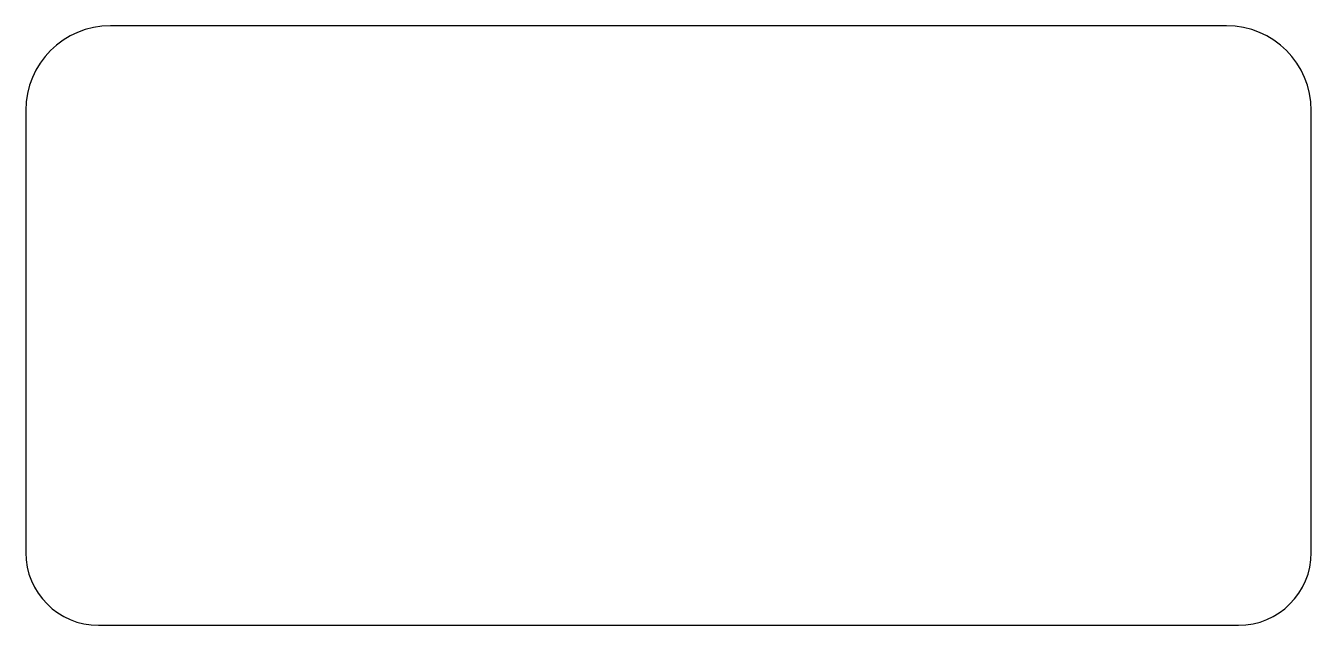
# Model space of a CAD drawing. Header units: millimetres. Extents: x -28.2 to 46.8, y -17.2 to 17.8.
import ezdxf

# ---------------------------------------------------------------- set-up
doc = ezdxf.new("R2010")
doc.units = ezdxf.units.MM
doc.layers.add('Sketch', color=7, linetype='CONTINUOUS')

msp = doc.modelspace()

# ---------------------------------------------------------------- linework, layer by layer
at = {"layer": 'Sketch'}
for p, q in [((41.865, 17.793), (-23.235, 17.793)), ((-28.185, 12.844), (-28.185, -12.957)), ((46.815, -12.957), (46.815, 12.844)), ((-23.935, -17.207), (42.565, -17.207))]:
    msp.add_line(p, q, dxfattribs=at)
for centre, radius, start, end in [((-23.235, 12.844), 4.95, 90, 180), ((41.865, 12.844), 4.95, 0, 90), ((-23.935, -12.957), 4.25, 180, -90), ((42.565, -12.957), 4.25, -90, 0)]:
    msp.add_arc(centre, radius, start, end, dxfattribs=at)

doc.saveas('drawing.dxf')
